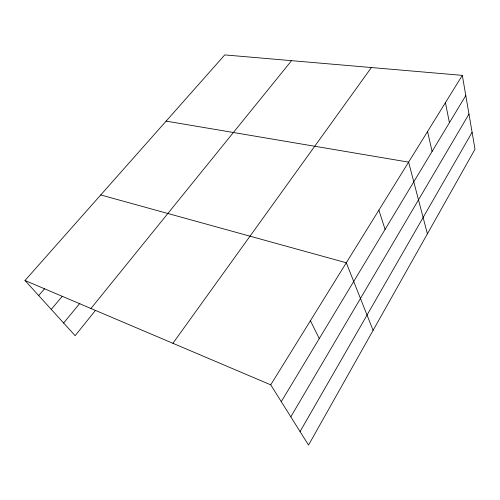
<?xml version="1.0" encoding="UTF-8"?>
<svg xmlns="http://www.w3.org/2000/svg" width="500" height="500" viewBox="0 0 500 500"><rect width="100%" height="100%" fill="white"/><g stroke="black" fill="none" stroke-linecap="round" stroke-linejoin="round"><path stroke-width="0.75" d="M300.056 431.575L472.094 132.294M290.8 416.825L468.969 114.069M281.269 401.631L465.788 95.55M462.325 75.369L475 149.219L308.538 445.087L270.731 384.837L462.325 75.369L224.75 54.913L25 280.494L75.138 335.675L95.425 310.45M172.913 343.306L371.388 67.537M90.95 308.5L291.55 60.663M63.637 323.019L79.869 303.275M51.256 309.387L62.3 296.275M38.688 295.556L44.75 288.525M166.125 121.119L408.612 162.131L427.394 233.831M100.744 194.956L346.3 262.775L373.094 330.344M25 280.494L270.731 384.837M310.425 320.725L319.262 338.606M378.888 210.144L385.081 229.425M427.562 131.519L432.1 151.431M445.438 102.65L449.412 122.713"/></g></svg>
